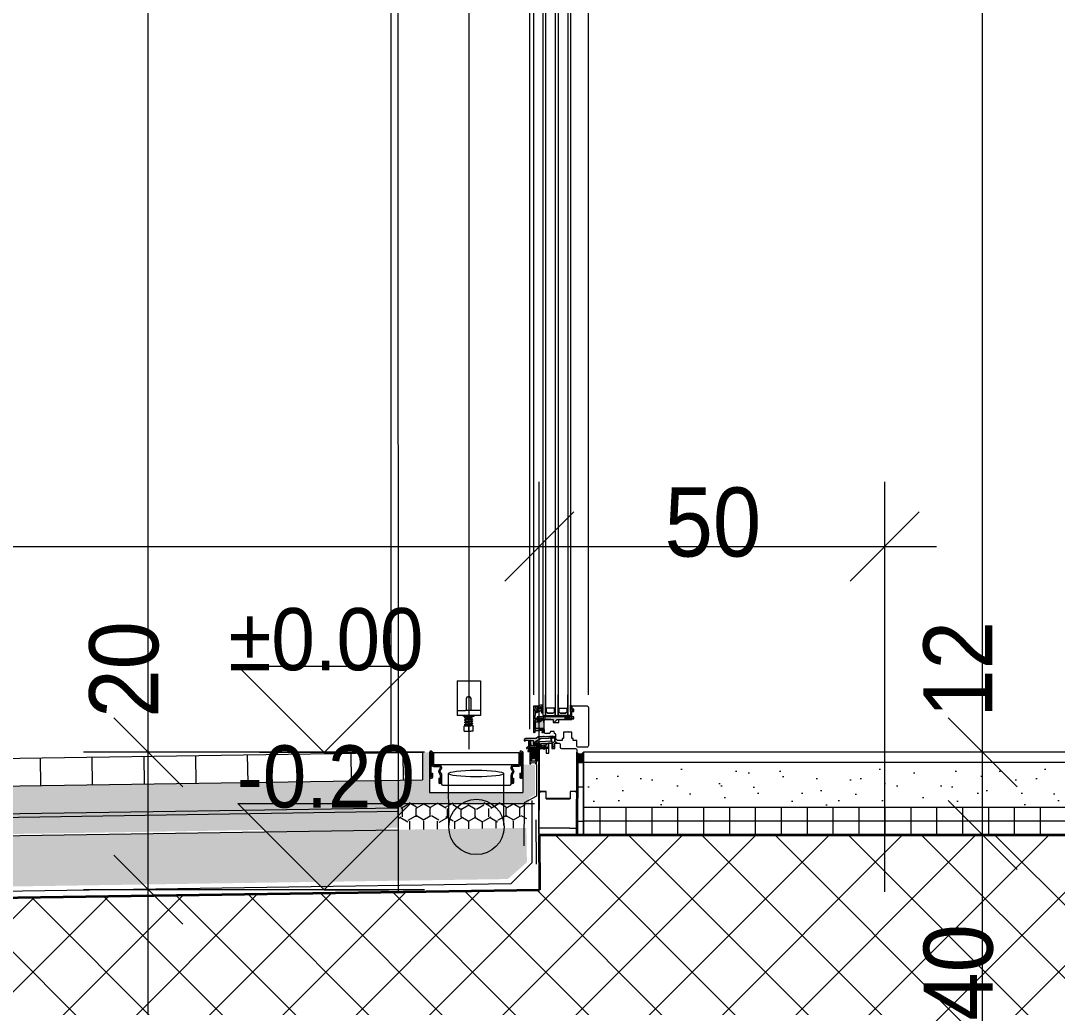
# Model space of a CAD drawing. Header units: metres. Extents: x -0.64 to 0.89, y -0.01 to 0.61.
# Drawn here: x 0.36994 to 0.39995, y 0.20046 to 0.22903 of the extents above; entities that cross this region are included whole.
import ezdxf
from ezdxf.xclip import XClip

# ---------------------------------------------------------------- set-up
doc = ezdxf.new("R2010")
doc.units = ezdxf.units.M
doc.header["$MEASUREMENT"] = 0
doc.header["$XCLIPFRAME"] = 0
for name, pattern in [('Strich 2', [0.002822, 0.001411, -0.001411]), ('Strichlinie', [0.0015, 0.001, -0.0005]), ('Strichpunkt 6_2_2mm Schnitt', [0.01, 0.006, -0.002, 0, -0.002])]:
    doc.linetypes.add(name, pattern=pattern)
for name, color, linetype in [('011_Stift 1.Grau', 7, 'Continuous'), ('011_Stift 1.Grau Neu', 7, 'Continuous'), ('011_Stift 2.Gelb', 7, 'Continuous'), ('013 Fenster', 7, 'Continuous'), ('015 Innenwände', 7, 'Continuous'), ('015 Innenwände Bauteilschraffuren', 7, 'Continuous'), ('015 Innenwände Schichttrennlinien', 7, 'Continuous'), ('030 Bodenaufbauten', 7, 'Continuous'), ('030 Bodenaufbauten Bauteilschraffuren', 7, 'Continuous'), ('035 Decken', 7, 'Continuous'), ('035 Decken Bauteilschraffuren', 7, 'Continuous'), ('035 Decken Schichttrennlinien', 7, 'Continuous'), ('120 Bemassungen Detail', 7, 'Continuous'), ('120 Bemassungen Detail Schichttrennlinien', 7, 'Continuous'), ('255 Plangrafiken', 7, 'Continuous'), ('255 Plangrafiken Bauteilschraffuren', 7, 'Continuous'), ('915 Layout Zeichnungen Neu', 7, 'Continuous')]:
    doc.layers.add(name, color=color, linetype=linetype)
doc.styles.add('ERSTELLTER_STIL_5', font='Arial.ttf', dxfattribs={"width": 0.9})
doc.linetypes.add('Bitumen - 1-Lag. 1_5', pattern='A,0,[6,51.6.4.1 Schutzraum1.Shx,S=1.5873e-05,R=0,X=0,Y=0],-0.002,0', length=0.002)
doc.linetypes.add('Bitumen - 1-Lag. 3cm', pattern='A,0,[5,51.6.4.1 Schutzraum1.Shx,S=7.93651e-06,R=0,X=0,Y=0],-0.001,0', length=0.001)
doc.linetypes.add('Drainmatte', pattern='A,0,[4,51.6.4.1 Schutzraum1.Shx,S=2.38095e-05,R=0,X=0,Y=1.351e-15],-0.003,0', length=0.003)
pattern_1 = [(90, (-2.9707891, 0.2078478), (-0.0004330127, 0), [0.00025, -0.0005]), (90, (-2.9710056, 0.2082228), (-0.0004330127, 0), [0.00025, -0.0005]), (150, (-2.9707891, 0.2080978), (0.00021650635, 0.000375), [0.00025, -0.0005]), (150, (-2.9712221, 0.2080978), (0.00021650635, 0.000375), [0.00025, -0.0005]), (210, (-2.9707891, 0.2078478), (-0.00021650635, 0.000375), [0.00025, -0.0005]), (210, (-2.9712221, 0.2078478), (-0.00021650635, 0.000375), [0.00025, -0.0005])]
pattern_2 = [(90, (0.8029693, 0.2082478), (-0.00075, 0), [])]

# ---------------------------------------------------------------- blocks, each defined once
blk = doc.blocks.new('Zeichnung_3_2', base_point=(-2.970789, 0.207848))
at = {"layer": '011_Stift 1.Grau Neu', "linetype": 'Continuous', "lineweight": 13}
blk.add_hatch(color=7, dxfattribs=at).paths.add_polyline_path([(0.385678, 0.20887), (0.385678, 0.208791), (0.385838, 0.208791), (0.385838, 0.20887)])
h = blk.add_hatch(color=7, dxfattribs=at)
h.paths.add_polyline_path([(0.384834, 0.208136, 0.391194), (0.384811, 0.208111), (0.384812, 0.208045), (0.384831, 0.20804), (0.384838, 0.208055, 0.229375), (0.384839, 0.208081), (0.384832, 0.208097), (0.384841, 0.208111), (0.384905, 0.208111), (0.384919, 0.208113), (0.384935, 0.208117), (0.384947, 0.208109), (0.384948, 0.208076), (0.384933, 0.208071), (0.384928, 0.208062), (0.384941, 0.20804), (0.384958, 0.20804), (0.384977, 0.208073, -0.249304), (0.385001, 0.208089), (0.385217, 0.208101), (0.385233, 0.208117), (0.38525, 0.208114), (0.385304, 0.208111, -0.34827), (0.385336, 0.208091), (0.385351, 0.208061), (0.385353, 0.20805), (0.385333, 0.208053), (0.385326, 0.20804), (0.385355, 0.208022), (0.385355, 0.208001), (0.385332, 0.208013), (0.385324, 0.208002), (0.385358, 0.207969), (0.385391, 0.207969), (0.385402, 0.207982), (0.385402, 0.208092, -0.505896), (0.385425, 0.208114), (0.385442, 0.208111), (0.385472, 0.208111), (0.385463, 0.208129), (0.385437, 0.208137), (0.385424, 0.208149, -0.126927), (0.385413, 0.208232, 0.033684), (0.385417, 0.20821), (0.385429, 0.208202), (0.385437, 0.208214, -0.122199), (0.385436, 0.208297), (0.38543, 0.208309), (0.385295, 0.208269, 0.388691), (0.38528, 0.208246), (0.385296, 0.20817), (0.385291, 0.208157), (0.385276, 0.208166)])
h.paths.add_polyline_path([(0.385299, 0.208245), (0.385314, 0.20825), (0.385363, 0.208263), (0.385401, 0.208285), (0.385409, 0.208261), (0.3854, 0.20825, 0.083859), (0.385392, 0.208195, -0.121909), (0.385386, 0.208162), (0.385374, 0.208137, -0.76552), (0.385324, 0.208146), (0.385307, 0.208234)], flags=0)
at = {"layer": '013 Fenster', "linetype": 'Continuous', "lineweight": 0, "true_color": 0x2f2f2f}
blk.add_hatch(color=250, dxfattribs=at).paths.add_polyline_path([(0.386238, 0.207547), (0.386238, 0.207847, -0.458486), (0.386038, 0.207847), (0.386038, 0.207547)])
at = {"layer": '015 Innenwände Bauteilschraffuren', "linetype": 'Continuous', "lineweight": 0, "true_color": 0x000000}
h = blk.add_hatch(dxfattribs=at)
h.set_pattern_fill('Dämmstoff__Polystyrol_XP_F0', color=18, style=0, pattern_type=2)
h.set_pattern_definition(pattern_1)
h.paths.add_polyline_path([(0.380865, 0.205602), (0.384581, 0.205658), (0.384552, 0.206352), (0.380858, 0.206352)])
h = blk.add_hatch(dxfattribs=at)
h.set_pattern_fill('Dämmstoff__Polystyrol_XP_F0', color=18, style=0, pattern_type=2)
h.set_pattern_definition(pattern_1)
h.paths.add_polyline_path([(0.335865, 0.204927), (0.335862, 0.203333), (0.337671, 0.203365), (0.337796, 0.203482), (0.384043, 0.204176), (0.384597, 0.20466), (0.384582, 0.205659)])
at = {"layer": '030 Bodenaufbauten', "linetype": 'Continuous', "lineweight": 0, "true_color": 0xe4dfdb}
blk.add_hatch(color=254, dxfattribs=at).paths.add_polyline_path([(0.217571, 0.202777), (0.217571, 0.128823), (0.427551, 0.128823), (0.427551, 0.140648), (0.336958, 0.140648), (0.336958, 0.142648), (0.335858, 0.142648), (0.335858, 0.163269), (0.247924, 0.161734), (0.247919, 0.191777), (0.335856, 0.193206), (0.335865, 0.204927), (0.380865, 0.205662), (0.380858, 0.206237), (0.309482, 0.205166), (0.309515, 0.202966), (0.303515, 0.202877)])
at = {"layer": '030 Bodenaufbauten Bauteilschraffuren', "linetype": 'Continuous', "lineweight": 0, "true_color": 0x000000}
h = blk.add_hatch(dxfattribs=at)
h.set_pattern_fill('Kies_Sand_0002', color=18, style=0, pattern_type=2)
h.set_pattern_definition([(30, (-2.9707891, 0.2078478), (-0.00025, 0.0004330127), [0, -0.0005])])
h.paths.add_polyline_path([(0.309482, 0.205166), (0.380858, 0.206237), (0.380858, 0.206352), (0.384656, 0.206352), (0.384656, 0.206519), (0.38483, 0.206605), (0.38483, 0.207484), (0.384478, 0.207484), (0.384478, 0.206684), (0.381778, 0.206684), (0.381778, 0.207844), (0.381578, 0.207848), (0.381578, 0.207048), (0.30967, 0.205969), (0.309658, 0.206769), (0.309458, 0.206766)])
at = {"layer": '035 Decken Bauteilschraffuren', "linetype": 'Continuous', "lineweight": 0, "true_color": 0x000000}
h = blk.add_hatch(dxfattribs=at)
h.set_pattern_fill('Kunststein__Betonwerkste_24', color=18, style=0, pattern_type=2)
h.set_pattern_definition([(0.8594, (0.3420242, 0.2064546), (-2.25e-05, 0.00149983), []), (90.8594, (0.3420242, 0.2064546), (0.00149983, 2.25e-05), [])])
h.paths.add_polyline_path([(0.30967, 0.205969), (0.381578, 0.207048), (0.381578, 0.207848), (0.309658, 0.206769)])
h = blk.add_hatch(dxfattribs=at)
h.set_pattern_fill('Unterlagsboden_0002', color=18, style=0, pattern_type=2)
h.set_pattern_definition([(45, (-2.9707891, 0.2098478), (-0.0006363961, 0.0006363961), [0, -0.0006, 0, -0.0009]), (110, (-2.9687891, 0.2098478), (0.00084572336, 0.00030781813), [0, -0.00044, 0, -0.00076])])
h.paths.add_polyline_path([(0.386236, 0.206248), (0.427551, 0.206248), (0.427551, 0.207448), (0.386238, 0.207448)])
h = blk.add_hatch(dxfattribs=at)
h.set_pattern_fill('Dämmstoff__allgemein_ver_32', color=18, style=0, pattern_type=2)
h.set_pattern_definition(pattern_2)
h.paths.add_polyline_path([(0.427551, 0.206248), (0.386236, 0.206248), (0.386236, 0.205848), (0.427551, 0.205848)])
h = blk.add_hatch(dxfattribs=at)
h.set_pattern_fill('Dämmstoff__allgemein_ver_32', color=18, style=0, pattern_type=2)
h.set_pattern_definition(pattern_2)
h.paths.add_polyline_path([(0.427551, 0.205848), (0.386236, 0.205848), (0.386236, 0.205448), (0.427551, 0.205448)])
h = blk.add_hatch(dxfattribs=at)
h.set_pattern_fill('Beton_0002', color=18, style=0, pattern_type=2)
h.set_pattern_definition([(45, (-2.9707891, 0.2078478), (-0.0010606602, 0.0010606602), []), (135, (-2.9707891, 0.2078478), (0.0010606602, 0.0010606602), [])])
h.paths.add_polyline_path([(0.336958, 0.186248), (0.342958, 0.186248), (0.342958, 0.193148), (0.394958, 0.193148), (0.394958, 0.197448), (0.427551, 0.197448), (0.427551, 0.205448), (0.384956, 0.205448), (0.384965, 0.203868), (0.33798, 0.203163), (0.336965, 0.202148)])
at = {"layer": '120 Bemassungen Detail', "linetype": 'Continuous', "lineweight": 0, "true_color": 0x000000}
blk.add_hatch(color=18, dxfattribs=at).paths.add_polyline_path([(0.378727, 0.203868), (0.381227, 0.206368), (0.376227, 0.206368)])
at = {"layer": '255 Plangrafiken Bauteilschraffuren', "linetype": 'Continuous', "lineweight": 13}
h = blk.add_hatch(dxfattribs=at)
h.set_pattern_fill('Dämmung_H_1_mm_0002', style=0, pattern_type=2)
h.set_pattern_definition([(0, (-2.9707891, 0.2078478), (0, 0.001), [])])
h.paths.add_polyline_path([(0.386038, 0.207547), (0.386036, 0.205448), (0.386236, 0.205448), (0.386238, 0.207547)])
at = {"layer": '915 Layout Zeichnungen Neu', "linetype": 'Continuous', "lineweight": 13, "true_color": 0x9f9f9f}
for points in [[(0.384831, 0.208749), (0.384834, 0.208775), (0.384978, 0.208779), (0.384982, 0.208753), (0.385028, 0.208772, 0.767327), (0.385017, 0.208811), (0.384902, 0.208811), (0.384898, 0.208837), (0.384878, 0.208841), (0.384874, 0.208815), (0.384832, 0.208811), (0.384828, 0.209015), (0.38487, 0.209019), (0.384874, 0.208993), (0.384894, 0.208989), (0.384898, 0.209015), (0.384918, 0.209019, 0.414214), (0.384938, 0.209039), (0.384938, 0.209059), (0.384929, 0.20907), (0.384918, 0.209067), (0.384918, 0.209047), (0.384832, 0.209043), (0.384828, 0.209161), (0.384914, 0.209165), (0.384918, 0.209135), (0.384929, 0.209132), (0.384937, 0.20914), (0.384938, 0.209187), (0.384802, 0.209191), (0.384798, 0.208421), (0.384808, 0.208411), (0.38482, 0.208411), (0.384824, 0.208459), (0.384976, 0.208463), (0.385044, 0.208467), (0.384988, 0.208508), (0.384982, 0.208493), (0.384838, 0.208489), (0.384834, 0.208515), (0.384828, 0.208745)], [(0.385398, 0.208715), (0.385474, 0.208791), (0.385878, 0.208791), (0.385878, 0.208821), (0.385954, 0.208821), (0.385941, 0.208871), (0.384898, 0.208871), (0.384898, 0.208856), (0.38504, 0.208831), (0.38504, 0.208768), (0.384958, 0.208721), (0.384838, 0.208721), (0.384838, 0.208541), (0.385098, 0.208541), (0.385098, 0.208601), (0.385088, 0.208801), (0.385288, 0.208801), (0.385288, 0.208791), (0.385358, 0.208791), (0.385358, 0.208765), (0.385358, 0.208753), (0.385358, 0.208741), (0.385358, 0.208715)], [(0.384958, 0.208721), (0.385005, 0.208748), (0.38498, 0.208748), (0.38498, 0.208772), (0.38495, 0.208772), (0.3849, 0.208744), (0.3849, 0.208721)], [(0.38504, 0.208468), (0.38504, 0.208451), (0.385069, 0.208451), (0.385069, 0.208433), (0.38504, 0.208433), (0.38504, 0.208408), (0.3851, 0.208408), (0.3851, 0.208506), (0.38504, 0.208541), (0.3849, 0.208541), (0.38498, 0.208532), (0.38498, 0.208503)], [(0.384519, 0.208215), (0.384514, 0.208175), (0.384546, 0.208171), (0.38455, 0.208189), (0.384566, 0.2082), (0.384642, 0.208201), (0.384646, 0.208), (0.384612, 0.207996, 0.414214), (0.384584, 0.207968), (0.384584, 0.207955), (0.384602, 0.207944), (0.384608, 0.207968), (0.384642, 0.207972), (0.384646, 0.207907), (0.384636, 0.207897), (0.384624, 0.207897), (0.38462, 0.207871), (0.384636, 0.207867, 0.414214), (0.384676, 0.207907), (0.384676, 0.208175), (0.384684, 0.208186), (0.384776, 0.208185), (0.38478, 0.208039), (0.384806, 0.208035), (0.38481, 0.208118, -0.267949), (0.38483, 0.208153), (0.384987, 0.208243), (0.385006, 0.208249), (0.385235, 0.208257), (0.385361, 0.20829), (0.385364, 0.208307), (0.385327, 0.20831), (0.385317, 0.208301), (0.385303, 0.208308), (0.38529, 0.2083), (0.385277, 0.208307), (0.385264, 0.208299), (0.38525, 0.208306), (0.385237, 0.208298), (0.385224, 0.208305), (0.385211, 0.208297), (0.385197, 0.208304), (0.385184, 0.208296), (0.38517, 0.208303), (0.385157, 0.208295), (0.385144, 0.208302), (0.385131, 0.208294), (0.385117, 0.208301), (0.385104, 0.208293), (0.385091, 0.2083), (0.385077, 0.208292), (0.385064, 0.2083), (0.385051, 0.208291), (0.385037, 0.208299), (0.385024, 0.20829), (0.385011, 0.208298), (0.384998, 0.20829), (0.384984, 0.208297), (0.384971, 0.208289), (0.384957, 0.208296), (0.384922, 0.208296), (0.384865, 0.208242), (0.384567, 0.208241)], [(0.384678, 0.208185), (0.384678, 0.207515), (0.38471, 0.207511), (0.384714, 0.207545), (0.384838, 0.207549), (0.384842, 0.207515), (0.384874, 0.207511), (0.384878, 0.207645), (0.384868, 0.207655), (0.384846, 0.207655), (0.384842, 0.207589), (0.384718, 0.207585), (0.384714, 0.207991), (0.384838, 0.207995), (0.384842, 0.207919), (0.384868, 0.207915), (0.384878, 0.207925), (0.384878, 0.208071), (0.384944, 0.208075), (0.384948, 0.208105), (0.384872, 0.208111, 0.414214), (0.384842, 0.208081), (0.384842, 0.208035), (0.384718, 0.208031), (0.384714, 0.208185)], [(0.38488, 0.207785), (0.384958, 0.207785), (0.384958, 0.207941), (0.384968, 0.207951), (0.385001, 0.207951), (0.385001, 0.208027), (0.384997, 0.208042), (0.384988, 0.208035), (0.384976, 0.208033), (0.384966, 0.208031), (0.384956, 0.208028), (0.384945, 0.208022), (0.384934, 0.208016), (0.384924, 0.20801), (0.384915, 0.208002), (0.384883, 0.20797)], [(0.38488, 0.207963), (0.384913, 0.208), (0.384922, 0.208008), (0.384931, 0.208015), (0.384942, 0.208021), (0.384953, 0.208026), (0.384901, 0.208027, 0.406484), (0.384881, 0.208008)], [(0.384736, 0.207955), (0.384736, 0.207785), (0.384842, 0.207785), (0.384842, 0.207955), (0.384832, 0.207965), (0.384746, 0.207965)], [(0.384842, 0.207694), (0.384842, 0.207785), (0.384736, 0.207785), (0.384736, 0.207694)], [(0.384842, 0.207885), (0.384848, 0.207919)], [(0.384842, 0.207785), (0.384848, 0.207885)], [(0.38488, 0.207785), (0.384842, 0.207785), (0.384842, 0.207685), (0.38488, 0.207685)], [(0.38488, 0.207885), (0.384848, 0.207885), (0.384848, 0.207785), (0.38488, 0.207785)], [(0.384958, 0.207785), (0.38488, 0.207785), (0.38488, 0.20761), (0.384886, 0.207601), (0.384924, 0.207601), (0.384924, 0.207621), (0.384958, 0.207621)], [(0.384832, 0.207671), (0.384842, 0.207681), (0.384842, 0.207694), (0.384736, 0.207694), (0.384736, 0.207681), (0.384746, 0.207671)]]:
    blk.add_hatch(color=253, dxfattribs=at).paths.add_polyline_path(points)
h = blk.add_hatch(color=253, dxfattribs=at)
h.paths.add_polyline_path([(0.384834, 0.208136, 0.391194), (0.384811, 0.208111), (0.384812, 0.208045), (0.384831, 0.20804), (0.384838, 0.208055, 0.229375), (0.384839, 0.208081), (0.384832, 0.208097), (0.384841, 0.208111), (0.384905, 0.208111), (0.384919, 0.208113), (0.384935, 0.208117), (0.384947, 0.208109), (0.384948, 0.208076), (0.384933, 0.208071), (0.384928, 0.208062), (0.384941, 0.20804), (0.384958, 0.20804), (0.384977, 0.208073, -0.249304), (0.385001, 0.208089), (0.385217, 0.208101), (0.385233, 0.208117), (0.38525, 0.208114), (0.385304, 0.208111, -0.34827), (0.385336, 0.208091), (0.385351, 0.208061), (0.385353, 0.20805), (0.385333, 0.208053), (0.385326, 0.20804), (0.385355, 0.208022), (0.385355, 0.208001), (0.385332, 0.208013), (0.385324, 0.208002), (0.385358, 0.207969), (0.385391, 0.207969), (0.385402, 0.207982), (0.385402, 0.208092, -0.505896), (0.385425, 0.208114), (0.385442, 0.208111), (0.385472, 0.208111), (0.385463, 0.208129), (0.385437, 0.208137), (0.385424, 0.208149, -0.126927), (0.385413, 0.208232, 0.033684), (0.385417, 0.20821), (0.385429, 0.208202), (0.385437, 0.208214, -0.122199), (0.385436, 0.208297), (0.38543, 0.208309), (0.385295, 0.208269, 0.388691), (0.38528, 0.208246), (0.385296, 0.20817), (0.385291, 0.208157), (0.385276, 0.208166)])
h.paths.add_polyline_path([(0.385299, 0.208245), (0.385314, 0.20825), (0.385363, 0.208263), (0.385401, 0.208285), (0.385409, 0.208261), (0.3854, 0.20825, 0.083859), (0.385392, 0.208195, -0.121909), (0.385386, 0.208162), (0.385374, 0.208137, -0.76552), (0.385324, 0.208146), (0.385307, 0.208234)], flags=0)
at = {"layer": '011_Stift 1.Grau', "color": 7, "linetype": 'Strich 2', "lineweight": 13, "ltscale": 1000}
blk.add_line((0.380858, 0.257047), (0.380865, 0.203806), dxfattribs=at)
at = {"layer": '011_Stift 1.Grau', "color": 7, "linetype": 'Strichpunkt 6_2_2mm Schnitt', "lineweight": 13, "ltscale": 1000}
blk.add_line((0.382912, 0.254309), (0.382912, 0.207938), dxfattribs=at)
at = {"layer": '011_Stift 1.Grau', "color": 7, "linetype": 'Continuous', "lineweight": 13, "ltscale": 1000}
for p, q in [((0.382575, 0.209043), (0.382575, 0.208913)), ((0.383252, 0.209043), (0.383252, 0.208913)), ((0.384435, 0.207884), (0.384406, 0.207872)), ((0.384435, 0.207884), (0.384465, 0.207872)), ((0.384465, 0.207872), (0.384478, 0.207844))]:
    blk.add_line(p, q, dxfattribs=at)
at = {"layer": '011_Stift 1.Grau', "color": 7, "linetype": 'Continuous', "lineweight": 20, "ltscale": 1000}
blk.add_line((0.384816, 0.206352), (0.380858, 0.206352), dxfattribs=at)
at = {"layer": '011_Stift 1.Grau', "color": 151, "linetype": 'Bitumen - 1-Lag. 1_5', "lineweight": 13, "ltscale": 1000, "flags": 128}
blk.add_lwpolyline([(0.384872, 0.207492), (0.384872, 0.206574), (0.384517, 0.206382), (0.384512, 0.205139)], dxfattribs=at)
at = {"layer": '011_Stift 1.Grau', "color": 7, "linetype": 'Bitumen - 1-Lag. 3cm', "lineweight": 13, "ltscale": 1000, "flags": 128}
for points in [[(0.38493, 0.20755), (0.384937, 0.205485)], [(0.386068, 0.20755), (0.386066, 0.205474)], [(0.384956, 0.205473), (0.388345, 0.205476)]]:
    blk.add_lwpolyline(points, dxfattribs=at)
at = {"layer": '011_Stift 1.Grau', "color": 7, "linetype": 'Bitumen - 1-Lag. 1_5', "lineweight": 13, "ltscale": 1000, "flags": 128}
blk.add_lwpolyline([(0.384736, 0.206451), (0.384742, 0.204642), (0.38413, 0.204034), (0.337848, 0.20334), (0.336785, 0.202297), (0.336778, 0.193405), (0.332757, 0.19342)], dxfattribs=at)
at = {"layer": '011_Stift 1.Grau Neu', "color": 7, "linetype": 'Continuous', "lineweight": 13, "ltscale": 1000}
for p, q in [((0.382575, 0.209913), (0.383252, 0.209913)), ((0.382575, 0.209913), (0.382575, 0.20904)), ((0.383252, 0.209913), (0.383252, 0.20904)), ((0.382852, 0.209403), (0.382881, 0.209453)), ((0.382852, 0.209053), (0.382852, 0.209403)), ((0.382943, 0.209453), (0.382881, 0.209453)), ((0.382943, 0.209453), (0.382972, 0.209403)), ((0.382972, 0.209403), (0.382972, 0.209053)), ((0.383192, 0.209361), (0.383193, 0.209361)), ((0.383252, 0.208913), (0.382575, 0.208913)), ((0.382585, 0.209053), (0.382814, 0.209053)), ((0.382762, 0.208881), (0.382762, 0.208913)), ((0.383014, 0.209053), (0.382814, 0.209053)), ((0.383242, 0.209053), (0.383014, 0.209053)), ((0.383062, 0.208913), (0.383062, 0.208881)), ((0.383062, 0.208881), (0.382762, 0.208881)), ((0.382812, 0.208627), (0.383012, 0.208627)), ((0.382832, 0.208833), (0.382839, 0.208839)), ((0.382832, 0.208803), (0.382832, 0.208833)), ((0.382992, 0.208833), (0.382832, 0.208833)), ((0.382832, 0.208735), (0.382832, 0.208771)), ((0.382832, 0.208668), (0.382832, 0.208703)), ((0.382832, 0.208627), (0.382832, 0.208636)), ((0.382912, 0.208873), (0.382912, 0.208881)), ((0.382918, 0.208881), (0.382918, 0.208881)), ((0.382972, 0.208853), (0.38297, 0.208853)), ((0.382972, 0.208853), (0.382992, 0.208833)), ((0.382992, 0.208833), (0.382992, 0.20882)), ((0.382992, 0.208791), (0.382992, 0.208752)), ((0.382992, 0.208724), (0.382992, 0.208685)), ((0.382992, 0.208656), (0.382992, 0.208627)), ((0.382782, 0.208611), (0.382782, 0.208599)), ((0.382847, 0.208611), (0.382782, 0.208611)), ((0.382782, 0.208465), (0.382782, 0.208599)), ((0.382782, 0.208453), (0.382782, 0.208465)), ((0.382782, 0.208453), (0.382847, 0.208453)), ((0.382977, 0.208611), (0.382847, 0.208611)), ((0.382847, 0.208453), (0.382977, 0.208453)), ((0.382912, 0.208599), (0.382977, 0.208611)), ((0.382912, 0.208465), (0.382912, 0.208599)), ((0.383042, 0.208611), (0.382977, 0.208611)), ((0.383042, 0.208453), (0.382977, 0.208453)), ((0.383042, 0.208611), (0.383042, 0.208599)), ((0.383042, 0.208465), (0.383042, 0.208599)), ((0.383042, 0.208453), (0.383042, 0.208465)), ((0.384955, 0.208027), (0.384901, 0.208027)), ((0.385212, 0.208098), (0.385132, 0.208094)), ((0.385132, 0.208096), (0.385132, 0.208094)), ((0.385212, 0.2081), (0.385212, 0.208098)), ((0.384736, 0.207954), (0.384736, 0.207955)), ((0.384736, 0.207954), (0.384736, 0.207932)), ((0.384736, 0.207921), (0.384736, 0.207932)), ((0.384736, 0.207924), (0.384736, 0.207921)), ((0.384736, 0.207921), (0.384736, 0.207681)), ((0.384746, 0.207965), (0.384832, 0.207965)), ((0.384842, 0.207955), (0.384842, 0.207954)), ((0.384842, 0.207932), (0.384842, 0.207954)), ((0.384842, 0.207932), (0.384842, 0.207924)), ((0.384842, 0.207925), (0.384848, 0.207919)), ((0.384842, 0.207681), (0.384842, 0.207921)), ((0.384848, 0.207885), (0.384842, 0.207885)), ((0.384848, 0.207785), (0.384842, 0.207785)), ((0.384848, 0.207785), (0.384848, 0.207919)), ((0.38488, 0.207885), (0.384848, 0.207885)), ((0.38488, 0.207963), (0.384881, 0.208007)), ((0.384883, 0.20797), (0.384895, 0.207981)), ((0.384888, 0.207975), (0.384883, 0.20797)), ((0.384895, 0.207981), (0.384913, 0.208)), ((0.384842, 0.207694), (0.384736, 0.207694)), ((0.38488, 0.207685), (0.384842, 0.207685))]:
    blk.add_line(p, q, dxfattribs=at)
at = {"layer": '011_Stift 1.Grau Neu', "color": 7, "linetype": 'Strichlinie', "lineweight": 13, "ltscale": 1000}
for p, q in [((0.385157, 0.208056), (0.385001, 0.208029)), ((0.385138, 0.207951), (0.385138, 0.208029)), ((0.385053, 0.207951), (0.385045, 0.207997))]:
    blk.add_line(p, q, dxfattribs=at)
at = {"layer": '011_Stift 1.Grau Neu', "color": 7, "linetype": 'Continuous', "lineweight": 13, "ltscale": 1000, "flags": 128}
for points in [[(0.385016, 0.209, 0.815037), (0.385055, 0.209002, 0.044548), (0.385058, 0.209038), (0.385057, 0.209068), (0.385041, 0.209068), (0.385036, 0.20901, 0.130359), (0.385018, 0.209059), (0.385022, 0.209076, 0.158309), (0.385046, 0.209101, 0.11213), (0.385058, 0.209152), (0.385058, 0.209207), (0.385042, 0.209207, -0.247245), (0.385023, 0.209164, 0.276719), (0.385037, 0.209186), (0.385041, 0.2092), (0.385034, 0.209212, 0.12168), (0.38494, 0.209192), (0.384938, 0.209153), (0.384941, 0.209142), (0.384936, 0.209133), (0.384915, 0.209133), (0.384904, 0.209143, 0.198438), (0.384876, 0.209106), (0.384876, 0.209096, 0.198438), (0.384904, 0.20906), (0.384915, 0.209069), (0.384933, 0.209069), (0.384941, 0.20906), (0.384936, 0.209019, 0.262637), (0.384966, 0.209031), (0.384978, 0.209062, -0.110523)], [(0.384831, 0.208749), (0.384828, 0.208523), (0.384834, 0.208493), (0.384978, 0.208489), (0.384982, 0.208505), (0.385046, 0.208474), (0.384984, 0.208467), (0.384828, 0.208463), (0.384824, 0.208415), (0.384808, 0.208411), (0.384798, 0.208421), (0.384798, 0.209187), (0.384934, 0.209191), (0.384938, 0.209143), (0.384929, 0.209132), (0.384918, 0.209135), (0.384918, 0.209161), (0.384832, 0.209165), (0.384828, 0.209047), (0.384914, 0.209043), (0.384918, 0.209067), (0.384929, 0.20907), (0.384937, 0.209062), (0.384938, 0.209039, -0.414214), (0.384918, 0.209019), (0.384902, 0.209019), (0.384898, 0.208993), (0.384878, 0.208989), (0.384874, 0.209015), (0.384832, 0.209019), (0.384828, 0.208815), (0.38487, 0.208811), (0.384874, 0.208837), (0.384894, 0.208841), (0.384898, 0.208815), (0.385017, 0.208811, -0.767327), (0.385028, 0.208772), (0.384988, 0.20875), (0.384982, 0.208775), (0.384838, 0.208779), (0.384834, 0.208753)], [(0.384928, 0.209105, 0.181524), (0.384902, 0.209117, 0.333333), (0.384894, 0.209089, 0.181524), (0.384928, 0.209097)], [(0.385025, 0.209109), (0.385029, 0.209124, 0.640157), (0.385011, 0.209136), (0.385005, 0.209146), (0.38501, 0.209156), (0.384995, 0.209169, 0.387549), (0.384985, 0.209113, 0.155945), (0.385, 0.2091, 0.390544)], [(0.386378, 0.208041, -0.414214), (0.386328, 0.207991), (0.386071, 0.207991, -0.41166), (0.386041, 0.208021), (0.386038, 0.208191), (0.385941, 0.208191), (0.385941, 0.208241), (0.385911, 0.208241), (0.385901, 0.208251), (0.385901, 0.208427), (0.385798, 0.208427), (0.385778, 0.208447), (0.385758, 0.208427), (0.385655, 0.208427), (0.385655, 0.208251), (0.385645, 0.208241), (0.385615, 0.208241), (0.385615, 0.208191), (0.385479, 0.208191, -0.41166), (0.385439, 0.208231), (0.385438, 0.208351, 0.41166), (0.385398, 0.208391), (0.385382, 0.208451), (0.38528, 0.208451), (0.38526, 0.208398), (0.385251, 0.208391), (0.385138, 0.208391, -0.414213), (0.385098, 0.208431), (0.385098, 0.208771), (0.385118, 0.208791), (0.385338, 0.208791, -0.414214), (0.385358, 0.208771), (0.385358, 0.208711), (0.385518, 0.208711), (0.385518, 0.208771, -0.414214), (0.385538, 0.208791), (0.385898, 0.208791), (0.385898, 0.208811), (0.385958, 0.208811), (0.385958, 0.208871), (0.385899, 0.208871), (0.3859, 0.209031), (0.385958, 0.209031), (0.385958, 0.209091), (0.385901, 0.209091), (0.385901, 0.209174), (0.385918, 0.209191), (0.385958, 0.209191), (0.386341, 0.209191, -0.339454), (0.386378, 0.209143)], [(0.384675, 0.208177), (0.384684, 0.208186), (0.384776, 0.208185), (0.38478, 0.208039), (0.384806, 0.208035), (0.38481, 0.208118, -0.267949), (0.38483, 0.208153), (0.384987, 0.208243), (0.385006, 0.208249), (0.385235, 0.208257), (0.385361, 0.20829), (0.385364, 0.208307), (0.385327, 0.20831), (0.385317, 0.208301), (0.385303, 0.208308), (0.38529, 0.2083), (0.385277, 0.208307), (0.385264, 0.208299), (0.38525, 0.208306), (0.385237, 0.208298), (0.385224, 0.208305), (0.385211, 0.208297), (0.385197, 0.208304), (0.385184, 0.208296), (0.38517, 0.208303), (0.385157, 0.208295), (0.385144, 0.208302), (0.385131, 0.208294), (0.385117, 0.208301), (0.385104, 0.208293), (0.385091, 0.2083), (0.385077, 0.208292), (0.385064, 0.2083), (0.385051, 0.208291), (0.385037, 0.208299), (0.385024, 0.20829), (0.385011, 0.208298), (0.384998, 0.20829), (0.384984, 0.208297), (0.384971, 0.208289), (0.384957, 0.208296), (0.384922, 0.208296), (0.384865, 0.208242), (0.384567, 0.208241), (0.384519, 0.208215), (0.384514, 0.208175), (0.384546, 0.208171), (0.38455, 0.208189), (0.384566, 0.2082), (0.384642, 0.208201), (0.384646, 0.208), (0.384612, 0.207996, 0.414214), (0.384584, 0.207968), (0.384584, 0.207955), (0.384602, 0.207944), (0.384608, 0.207968), (0.384642, 0.207972), (0.384646, 0.207939), (0.384646, 0.207907), (0.384636, 0.207897), (0.384624, 0.207897), (0.38462, 0.207871), (0.384636, 0.207867, 0.414214), (0.384676, 0.207907), (0.384676, 0.208175)], [(0.384678, 0.208185), (0.384678, 0.207515), (0.38471, 0.207511), (0.384714, 0.207545), (0.384838, 0.207549), (0.384842, 0.207515), (0.384874, 0.207511), (0.384878, 0.207645), (0.384868, 0.207655), (0.384846, 0.207655), (0.384842, 0.207589), (0.384718, 0.207585), (0.384714, 0.207991), (0.384838, 0.207995), (0.384842, 0.207919), (0.384868, 0.207915), (0.384878, 0.207925), (0.384878, 0.208071), (0.384944, 0.208075), (0.384948, 0.208105), (0.384872, 0.208111, 0.414214), (0.384842, 0.208081), (0.384842, 0.208035), (0.384718, 0.208031), (0.384714, 0.208185)], [(0.38525, 0.208114), (0.385304, 0.208111, -0.34827), (0.385336, 0.208091), (0.385351, 0.208061), (0.385353, 0.20805), (0.385333, 0.208053), (0.385326, 0.20804), (0.385355, 0.208022), (0.385355, 0.208001), (0.385332, 0.208013), (0.385324, 0.208002), (0.385358, 0.207969), (0.385391, 0.207969), (0.385402, 0.207982), (0.385402, 0.208092, -0.505896), (0.385425, 0.208114), (0.385442, 0.208111), (0.385472, 0.208111), (0.385463, 0.208129), (0.385437, 0.208137), (0.385424, 0.208149, -0.126927), (0.385413, 0.208232, 0.033684), (0.385417, 0.20821), (0.385429, 0.208202), (0.385437, 0.208214, -0.122199), (0.385436, 0.208297), (0.38543, 0.208309), (0.385295, 0.208269, 0.388691), (0.38528, 0.208246), (0.385296, 0.20817), (0.385291, 0.208157), (0.385276, 0.208166), (0.384834, 0.208136, 0.391194), (0.384811, 0.208111), (0.384812, 0.208045), (0.384831, 0.20804), (0.384838, 0.208055, 0.229375), (0.384839, 0.208081), (0.384832, 0.208097), (0.384841, 0.208111), (0.384905, 0.208111), (0.384919, 0.208113), (0.384935, 0.208117), (0.384947, 0.208109), (0.384948, 0.208076), (0.384933, 0.208071), (0.384928, 0.208062), (0.384941, 0.20804), (0.384958, 0.20804), (0.384977, 0.208073, -0.249304), (0.385001, 0.208089), (0.385217, 0.208101), (0.385233, 0.208117)], [(0.384958, 0.206761), (0.384958, 0.207931), (0.384978, 0.207951), (0.385078, 0.207951), (0.385098, 0.207931), (0.385118, 0.207951), (0.385148, 0.207951), (0.385158, 0.207941), (0.385158, 0.207821), (0.385228, 0.207821), (0.385228, 0.207951), (0.385233, 0.208091, -0.41166), (0.385253, 0.208111), (0.385302, 0.208111, -0.414214), (0.385322, 0.208091), (0.385322, 0.207951), (0.385402, 0.207951), (0.385402, 0.208091, -0.414214), (0.385422, 0.208111), (0.385527, 0.208111, -0.411594), (0.385557, 0.208081), (0.385558, 0.207991, 0.411596), (0.385598, 0.207951), (0.386008, 0.207951, -0.414214), (0.386038, 0.207921), (0.386038, 0.206761, -0.414214), (0.385988, 0.206711), (0.385846, 0.206711), (0.385846, 0.206531), (0.385826, 0.206511), (0.38517, 0.206511), (0.38515, 0.206531), (0.38515, 0.206711), (0.385008, 0.206711, -0.414214)], [(0.385392, 0.208195, -0.121909), (0.385386, 0.208162), (0.385374, 0.208137, -0.76552), (0.385324, 0.208146), (0.385307, 0.208234), (0.385299, 0.208245), (0.385314, 0.20825), (0.385363, 0.208263), (0.385401, 0.208285), (0.385409, 0.208261), (0.3854, 0.20825, 0.083859)]]:
    blk.add_lwpolyline(points, format="xyb", close=True, dxfattribs=at)
for points in [[(0.385058, 0.209511), (0.385058, 0.208911), (0.385138, 0.208911), (0.385138, 0.209511)], [(0.385418, 0.209511), (0.385418, 0.208911), (0.385498, 0.208911), (0.385498, 0.209511)], [(0.385858, 0.209511), (0.385858, 0.208911), (0.385778, 0.208911), (0.385778, 0.209511)], [(0.382832, 0.208824), (0.38281, 0.20883), (0.382801, 0.208836), (0.382797, 0.208846), (0.382801, 0.208859), (0.382816, 0.208867)], [(0.382832, 0.208757), (0.38281, 0.208762), (0.382801, 0.208769), (0.382797, 0.208778), (0.382801, 0.208791), (0.382816, 0.208799), (0.38283, 0.208802), (0.382848, 0.208805), (0.382885, 0.20881), (0.382905, 0.208812), (0.382926, 0.208814), (0.382945, 0.208816), (0.382963, 0.208818), (0.382978, 0.20882), (0.382989, 0.208821)], [(0.382832, 0.208689), (0.38281, 0.208695), (0.382801, 0.208701), (0.382797, 0.208711), (0.382801, 0.208724), (0.382816, 0.208732), (0.38283, 0.208735), (0.382848, 0.208738), (0.382885, 0.208742), (0.382905, 0.208744), (0.382926, 0.208747), (0.382945, 0.208749), (0.382963, 0.208751), (0.382978, 0.208753), (0.382989, 0.208754)], [(0.382813, 0.208626), (0.382801, 0.208634), (0.382797, 0.208643), (0.382801, 0.208656), (0.382816, 0.208664), (0.38283, 0.208667), (0.382848, 0.20867), (0.382885, 0.208675), (0.382905, 0.208677), (0.382926, 0.208679), (0.382945, 0.208681), (0.382963, 0.208683), (0.382978, 0.208685), (0.382989, 0.208686)], [(0.383028, 0.208881), (0.383024, 0.208871), (0.383013, 0.208864), (0.382985, 0.208857), (0.382951, 0.208852), (0.382911, 0.208848), (0.382891, 0.208846), (0.382872, 0.208844), (0.382855, 0.208842), (0.382841, 0.20884), (0.382831, 0.208838)], [(0.383028, 0.208814), (0.383024, 0.208804), (0.383013, 0.208796), (0.382985, 0.208789), (0.382951, 0.208785), (0.382911, 0.208781), (0.382891, 0.208778), (0.382872, 0.208776), (0.382855, 0.208774), (0.382841, 0.208772), (0.382831, 0.20877)], [(0.382992, 0.208768), (0.383006, 0.208765), (0.383022, 0.208756), (0.383028, 0.208746), (0.383024, 0.208736), (0.383013, 0.208729), (0.382985, 0.208722), (0.382951, 0.208717), (0.382911, 0.208713), (0.382891, 0.208711), (0.382872, 0.208709), (0.382855, 0.208707), (0.382841, 0.208705), (0.382831, 0.208703)], [(0.382992, 0.2087), (0.383006, 0.208697), (0.383022, 0.208689), (0.383028, 0.208679), (0.383024, 0.208669), (0.383013, 0.208661), (0.382985, 0.208654), (0.382951, 0.20865), (0.382911, 0.208646), (0.382891, 0.208643), (0.382872, 0.208641), (0.382855, 0.208639), (0.382841, 0.208637), (0.382831, 0.208635)], [(0.3849, 0.208721), (0.3849, 0.208744), (0.38495, 0.208772), (0.38498, 0.208772), (0.38498, 0.208748), (0.385005, 0.208748)], [(0.382782, 0.208599), (0.382814, 0.208608), (0.382847, 0.208611)], [(0.382782, 0.208465), (0.382814, 0.208456), (0.382847, 0.208453)], [(0.382847, 0.208611), (0.382912, 0.208599)], [(0.38504, 0.208541), (0.3851, 0.208506), (0.3851, 0.208408), (0.38504, 0.208408), (0.38504, 0.208433), (0.385069, 0.208433), (0.385069, 0.208451), (0.38504, 0.208451), (0.38504, 0.208468), (0.38498, 0.208503), (0.38498, 0.208532), (0.3849, 0.208532)], [(0.38498, 0.208034), (0.384969, 0.208032), (0.384959, 0.208029), (0.384947, 0.208024), (0.384936, 0.208018), (0.384926, 0.208011), (0.384917, 0.208004)], [(0.385001, 0.208054), (0.384998, 0.208044), (0.384991, 0.208036)], [(0.385223, 0.207969), (0.385232, 0.20809)], [(0.38488, 0.207963), (0.38488, 0.20761), (0.384886, 0.207601), (0.384924, 0.207601), (0.384924, 0.207621), (0.384958, 0.207621), (0.384958, 0.207785), (0.384958, 0.207941), (0.384968, 0.207951), (0.384981, 0.207951), (0.385001, 0.207951)], [(0.385156, 0.205648), (0.384956, 0.205648), (0.384958, 0.206671), (0.384998, 0.206711), (0.385148, 0.206711), (0.385148, 0.206501)], [(0.385836, 0.205648), (0.386036, 0.205648), (0.386038, 0.206671), (0.385998, 0.206711), (0.385848, 0.206711), (0.385848, 0.206501), (0.385838, 0.206501)], [(0.385158, 0.206501), (0.385838, 0.206501)], [(0.385836, 0.205648), (0.385156, 0.205648)]]:
    blk.add_lwpolyline(points, dxfattribs=at)
for points in [[(0.385863, 0.209041), (0.385863, 0.209059), (0.385863, 0.209076), (0.385863, 0.209093), (0.385863, 0.209111), (0.385863, 0.209128), (0.385863, 0.209145), (0.385863, 0.209163), (0.385863, 0.20918), (0.385862, 0.209191), (0.385858, 0.209212), (0.385879, 0.209201), (0.385903, 0.209195), (0.385899, 0.209183), (0.385898, 0.209094), (0.385909, 0.209089), (0.385923, 0.209089), (0.385936, 0.20909), (0.385943, 0.209082), (0.385948, 0.209071), (0.385948, 0.209058), (0.385939, 0.209041), (0.385923, 0.209031), (0.385914, 0.209043), (0.385902, 0.209047), (0.385898, 0.209013), (0.385881, 0.209006), (0.385861, 0.209026)], [(0.385398, 0.209121), (0.385398, 0.209021), (0.385358, 0.208981), (0.385198, 0.208981), (0.385158, 0.209021), (0.385158, 0.209121), (0.385138, 0.209121), (0.385138, 0.208911), (0.385418, 0.208911), (0.385418, 0.209121)], [(0.385398, 0.209121), (0.385158, 0.209121), (0.385158, 0.209021), (0.385198, 0.208981), (0.385358, 0.208981), (0.385398, 0.209021)], [(0.385518, 0.209121), (0.385518, 0.209021), (0.385558, 0.208981), (0.385718, 0.208981), (0.385758, 0.209021), (0.385758, 0.209121), (0.385778, 0.209121), (0.385778, 0.208911), (0.385498, 0.208911), (0.385498, 0.209121)], [(0.385518, 0.209121), (0.385758, 0.209121), (0.385758, 0.209021), (0.385718, 0.208981), (0.385558, 0.208981), (0.385518, 0.209021)], [(0.385398, 0.208715), (0.385474, 0.208791), (0.385878, 0.208791), (0.385878, 0.208821), (0.385954, 0.208821), (0.385941, 0.208871), (0.384898, 0.208871), (0.384898, 0.208856), (0.38504, 0.208831), (0.38504, 0.208768), (0.384958, 0.208721), (0.384838, 0.208721), (0.384838, 0.208541), (0.385098, 0.208541), (0.385098, 0.208601), (0.385088, 0.208801), (0.385288, 0.208801), (0.385288, 0.208791), (0.385358, 0.208791), (0.385358, 0.208765), (0.385358, 0.208753), (0.385358, 0.208741), (0.385358, 0.208715)], [(0.385878, 0.208911), (0.385878, 0.208791), (0.385838, 0.208791), (0.385838, 0.20887), (0.385118, 0.20887), (0.385118, 0.208791), (0.385078, 0.208791), (0.385078, 0.208911)], [(0.385223, 0.20809), (0.385212, 0.2081), (0.385001, 0.208089), (0.385001, 0.207951), (0.385173, 0.207951), (0.385223, 0.207969), (0.385223, 0.20809)], [(0.385016, 0.207951), (0.385016, 0.207981), (0.385076, 0.207981), (0.385076, 0.207951)], [(0.385126, 0.207951), (0.385126, 0.208001), (0.385186, 0.208001), (0.385186, 0.207956), (0.385173, 0.207951)], [(0.384736, 0.207587), (0.384736, 0.207681), (0.384746, 0.207671), (0.384832, 0.207671), (0.384842, 0.207681), (0.384842, 0.207587)]]:
    blk.add_lwpolyline(points, close=True, dxfattribs=at)
at = {"layer": '011_Stift 1.Grau Neu', "color": 7, "linetype": 'Strichlinie', "lineweight": 13, "ltscale": 1000, "flags": 128}
blk.add_lwpolyline([(0.38515, 0.208097), (0.385157, 0.208056), (0.385138, 0.208029), (0.385087, 0.208004), (0.385045, 0.207997), (0.385001, 0.208027), (0.384997, 0.208042)], dxfattribs=at)
at = {"layer": '011_Stift 1.Grau Neu', "color": 7, "linetype": 'Continuous', "lineweight": 13, "ltscale": 1000}
for centre, radius, start, end in [((0.382585, 0.209043), 0.00001, 90, 180), ((0.383242, 0.209043), 0.00001, 0, 90), ((0.382812, 0.208881), 0.000016, 180, 270), ((0.382812, 0.208611), 0.000016, 90, 180), ((0.383012, 0.208611), 0.000016, 0, 90), ((0.384901, 0.208007), 0.00002, 90, 179), ((0.384746, 0.207955), 0.00001, 90, 180), ((0.384832, 0.207955), 0.00001, 0, 90), ((0.38489, 0.207963), 0.00001, 135, 180)]:
    blk.add_arc(centre, radius, start, end, dxfattribs=at)
blk.add_point((0.384842, 0.207924), dxfattribs=at)
at = {"layer": '011_Stift 2.Gelb', "color": 7, "linetype": 'Continuous', "lineweight": 13, "ltscale": 1000}
blk.add_line((0.386236, 0.205448), (0.386238, 0.207847), dxfattribs=at)
at = {"layer": '011_Stift 2.Gelb', "color": 7, "linetype": 'Drainmatte', "lineweight": 13, "ltscale": 1000}
blk.add_line((0.335436, 0.205432), (0.380864, 0.206141), dxfattribs=at)
at = {"layer": '013 Fenster', "color": 7, "linetype": 'Continuous', "lineweight": 13, "ltscale": 1000, "flags": 128}
blk.add_lwpolyline([(0.386238, 0.207547), (0.386038, 0.207547), (0.386038, 0.207847, 0.458486), (0.386238, 0.207847)], format="xyb", close=True, dxfattribs=at)
at = {"layer": '015 Innenwände', "color": 7, "linetype": 'Continuous', "lineweight": 20, "ltscale": 1000}
for p, q in [((0.309458, 0.206766), (0.381578, 0.207848)), ((0.382336, 0.205728), (0.382329, 0.207231)), ((0.383933, 0.205728), (0.383927, 0.207231)), ((0.380858, 0.206352), (0.380865, 0.205602)), ((0.335865, 0.204927), (0.380865, 0.205602))]:
    blk.add_line(p, q, dxfattribs=at)
at = {"layer": '015 Innenwände', "color": 7, "linetype": 'Continuous', "lineweight": 13, "ltscale": 1000}
for p, q in [((0.381578, 0.207848), (0.381578, 0.207048)), ((0.30967, 0.205969), (0.381578, 0.207048)), ((0.309482, 0.205166), (0.380858, 0.206237))]:
    blk.add_line(p, q, dxfattribs=at)
at = {"layer": '015 Innenwände', "color": 7, "linetype": 'Continuous', "lineweight": 35, "ltscale": 1000}
blk.add_line((0.336965, 0.203148), (0.384965, 0.203868), dxfattribs=at)
at = {"layer": '015 Innenwände', "color": 7, "linetype": 'Continuous', "lineweight": 20, "ltscale": 1000}
blk.add_circle((0.383135, 0.205684), 0.0008, dxfattribs=at)
blk.add_ellipse((0.383127, 0.207231), major_axis=(0.0008, 0), ratio=0.120628, dxfattribs=at)
at = {"layer": '015 Innenwände Schichttrennlinien', "color": 7, "linetype": 'Continuous', "lineweight": 20, "ltscale": 1000}
blk.add_line((0.380658, 0.256847), (0.380658, 0.207834), dxfattribs=at)
at = {"layer": '015 Innenwände Schichttrennlinien', "color": 7, "linetype": 'Continuous', "lineweight": 13, "ltscale": 1000}
blk.add_line((0.384856, 0.205887), (0.384865, 0.204605), dxfattribs=at)
at = {"layer": '015 Innenwände Schichttrennlinien', "color": 7, "linetype": 'Continuous', "lineweight": 35, "ltscale": 1000}
blk.add_line((0.384956, 0.205448), (0.384965, 0.203868), dxfattribs=at)
at = {"layer": '035 Decken', "color": 7, "linetype": 'Continuous', "lineweight": 13, "ltscale": 1000}
for p, q in [((0.381893, 0.207844), (0.381893, 0.207494)), ((0.427551, 0.207548), (0.386238, 0.207547))]:
    blk.add_line(p, q, dxfattribs=at)
at = {"layer": '035 Decken', "color": 7, "linetype": 'Continuous', "lineweight": 20, "ltscale": 1000}
blk.add_line((0.427551, 0.207848), (0.386238, 0.207847), dxfattribs=at)
at = {"layer": '035 Decken Schichttrennlinien', "color": 7, "linetype": 'Continuous', "lineweight": 13, "ltscale": 1000}
for p, q in [((0.427551, 0.206248), (0.386236, 0.206248)), ((0.427551, 0.205848), (0.386236, 0.205848))]:
    blk.add_line(p, q, dxfattribs=at)
at = {"layer": '035 Decken Schichttrennlinien', "color": 7, "linetype": 'Continuous', "lineweight": 35, "ltscale": 1000, "flags": 128}
blk.add_lwpolyline([(0.427551, 0.205448), (0.384956, 0.205448)], dxfattribs=at)
at = {"layer": '120 Bemassungen Detail', "color": 7, "linetype": 'Continuous', "lineweight": 13, "ltscale": 1000}
for p, q in [((0.373632, 0.207847), (0.373632, 0.257047)), ((0.397794, 0.207848), (0.397794, 0.256647)), ((0.384956, 0.203804), (0.384956, 0.215679)), ((0.394958, 0.203804), (0.394958, 0.215679)), ((0.385956, 0.214804), (0.383956, 0.212804)), ((0.393958, 0.212804), (0.395958, 0.214804)), ((0.336965, 0.213804), (0.384956, 0.213804)), ((0.384956, 0.213804), (0.394958, 0.213804)), ((0.394958, 0.213804), (0.396458, 0.213804)), ((0.378727, 0.207844), (0.376227, 0.210344)), ((0.376227, 0.210344), (0.381227, 0.210344)), ((0.381227, 0.210344), (0.378727, 0.207844)), ((0.372632, 0.208847), (0.374632, 0.206847)), ((0.396794, 0.208848), (0.398794, 0.206848)), ((0.381632, 0.207847), (0.371757, 0.207847)), ((0.373632, 0.203868), (0.373632, 0.207847)), ((0.378727, 0.207844), (0.376852, 0.207844)), ((0.378727, 0.207844), (0.380602, 0.207844)), ((0.381791, 0.207872), (0.381778, 0.207844)), ((0.381778, 0.207844), (0.381778, 0.207125)), ((0.38182, 0.207884), (0.381791, 0.207872)), ((0.38182, 0.207884), (0.38185, 0.207872)), ((0.38185, 0.207872), (0.381863, 0.207844)), ((0.381863, 0.207844), (0.381863, 0.207504)), ((0.381893, 0.207844), (0.384363, 0.207844)), ((0.384363, 0.207844), (0.384363, 0.207494)), ((0.384406, 0.207872), (0.384393, 0.207844)), ((0.384393, 0.207844), (0.384393, 0.207504)), ((0.384435, 0.207884), (0.384406, 0.207872)), ((0.384435, 0.207884), (0.384465, 0.207872)), ((0.384465, 0.207872), (0.384478, 0.207844)), ((0.384478, 0.207844), (0.384478, 0.207125)), ((0.399794, 0.207848), (0.395919, 0.207848)), ((0.397794, 0.205448), (0.397794, 0.207848)), ((0.381863, 0.207504), (0.381872, 0.207482)), ((0.381872, 0.207482), (0.381893, 0.207474)), ((0.381893, 0.207494), (0.384363, 0.207494)), ((0.381893, 0.207474), (0.382058, 0.207474)), ((0.382058, 0.207474), (0.382107, 0.207453)), ((0.382107, 0.207453), (0.382128, 0.207404)), ((0.384154, 0.207458), (0.384128, 0.207404)), ((0.384198, 0.207474), (0.384154, 0.207458)), ((0.384203, 0.207474), (0.384198, 0.207474)), ((0.384198, 0.207474), (0.384198, 0.207474)), ((0.384363, 0.207474), (0.384203, 0.207474)), ((0.384384, 0.207482), (0.384363, 0.207474)), ((0.384393, 0.207504), (0.384384, 0.207482)), ((0.381778, 0.207125), (0.381778, 0.207122)), ((0.381778, 0.207122), (0.381778, 0.206684)), ((0.382084, 0.207315), (0.382076, 0.207298)), ((0.382076, 0.207298), (0.382079, 0.20728)), ((0.382079, 0.20728), (0.382119, 0.207211)), ((0.382107, 0.207338), (0.382084, 0.207315)), ((0.382128, 0.207386), (0.382107, 0.207338)), ((0.382119, 0.207211), (0.382128, 0.207176)), ((0.382128, 0.207404), (0.382128, 0.207386)), ((0.382128, 0.207176), (0.382128, 0.206974)), ((0.384128, 0.207404), (0.384128, 0.207386)), ((0.384128, 0.207386), (0.384148, 0.207338)), ((0.384137, 0.207211), (0.384128, 0.207176)), ((0.384128, 0.207176), (0.384128, 0.206974)), ((0.384177, 0.20728), (0.384137, 0.207211)), ((0.384148, 0.207338), (0.384172, 0.207315)), ((0.384172, 0.207315), (0.38418, 0.207298)), ((0.38418, 0.207298), (0.384177, 0.20728)), ((0.384478, 0.207125), (0.384478, 0.207122)), ((0.384478, 0.207122), (0.384478, 0.206684)), ((0.382128, 0.206974), (0.382128, 0.206924)), ((0.382128, 0.206924), (0.38214, 0.206895)), ((0.382168, 0.206884), (0.38214, 0.206895)), ((0.384088, 0.206884), (0.382168, 0.206884)), ((0.384116, 0.206895), (0.384088, 0.206884)), ((0.384128, 0.206924), (0.384116, 0.206895)), ((0.384128, 0.206974), (0.384128, 0.206924)), ((0.381778, 0.206684), (0.384478, 0.206684)), ((0.378727, 0.203868), (0.376227, 0.206368)), ((0.376227, 0.206368), (0.381227, 0.206368)), ((0.381227, 0.206368), (0.378727, 0.203868)), ((0.396794, 0.206448), (0.398794, 0.204448)), ((0.399794, 0.205448), (0.395919, 0.205448)), ((0.397794, 0.197448), (0.397794, 0.205448)), ((0.372632, 0.204868), (0.374632, 0.202868)), ((0.381632, 0.203868), (0.371757, 0.203868)), ((0.373632, 0.193148), (0.373632, 0.203868)), ((0.378727, 0.203868), (0.376852, 0.203868)), ((0.378727, 0.203868), (0.380602, 0.203868))]:
    blk.add_line(p, q, dxfattribs=at)
at = {"layer": '120 Bemassungen Detail Schichttrennlinien', "color": 7, "linetype": 'Continuous', "lineweight": 13, "ltscale": 1000}
for p, q in [((0.381819, 0.207843), (0.381818, 0.207841)), ((0.381818, 0.207841), (0.381818, 0.207126)), ((0.38182, 0.207844), (0.381819, 0.207843)), ((0.38182, 0.207844), (0.381822, 0.207843)), ((0.381822, 0.207843), (0.381823, 0.207841)), ((0.381823, 0.207841), (0.381823, 0.2075)), ((0.384434, 0.207843), (0.384433, 0.207841)), ((0.384433, 0.207841), (0.384433, 0.2075)), ((0.384435, 0.207844), (0.384434, 0.207843)), ((0.384435, 0.207844), (0.384437, 0.207843)), ((0.384437, 0.207843), (0.384438, 0.207841)), ((0.384438, 0.207841), (0.384438, 0.207126)), ((0.381823, 0.2075), (0.381845, 0.207453)), ((0.381845, 0.207453), (0.381893, 0.207434)), ((0.381893, 0.207434), (0.382058, 0.207434)), ((0.382058, 0.207434), (0.382079, 0.207425)), ((0.382079, 0.207425), (0.382088, 0.207404)), ((0.384177, 0.207425), (0.384168, 0.207404)), ((0.384198, 0.207434), (0.384177, 0.207425)), ((0.384363, 0.207434), (0.384198, 0.207434)), ((0.384411, 0.207453), (0.384363, 0.207434)), ((0.384433, 0.2075), (0.384411, 0.207453)), ((0.381778, 0.207122), (0.38179, 0.207095)), ((0.381818, 0.207126), (0.381819, 0.207125)), ((0.381819, 0.207125), (0.38182, 0.207124)), ((0.381822, 0.207125), (0.38182, 0.207124)), ((0.381823, 0.207126), (0.381822, 0.207125)), ((0.381823, 0.207244), (0.381863, 0.207244)), ((0.381823, 0.207244), (0.381823, 0.207126)), ((0.381863, 0.20713), (0.381853, 0.207098)), ((0.381863, 0.207244), (0.381863, 0.20713)), ((0.382054, 0.207341), (0.382036, 0.207301)), ((0.382036, 0.207301), (0.382045, 0.207259)), ((0.382045, 0.207259), (0.382084, 0.207191)), ((0.382076, 0.207363), (0.382054, 0.207341)), ((0.382087, 0.207382), (0.382076, 0.207363)), ((0.382084, 0.207191), (0.382088, 0.207176)), ((0.382088, 0.207404), (0.382087, 0.207382)), ((0.382088, 0.207176), (0.382088, 0.206976)), ((0.384168, 0.207404), (0.384168, 0.207382)), ((0.384168, 0.207382), (0.38418, 0.207363)), ((0.384172, 0.207191), (0.384168, 0.207176)), ((0.384168, 0.207176), (0.384168, 0.206976)), ((0.384211, 0.207259), (0.384172, 0.207191)), ((0.38418, 0.207363), (0.384202, 0.207341)), ((0.384202, 0.207341), (0.38422, 0.207301)), ((0.38422, 0.207301), (0.384211, 0.207259)), ((0.384393, 0.207244), (0.384433, 0.207244)), ((0.384393, 0.207244), (0.384393, 0.20713)), ((0.384393, 0.20713), (0.384403, 0.207098)), ((0.384433, 0.207244), (0.384433, 0.207126)), ((0.384433, 0.207126), (0.384434, 0.207125)), ((0.384437, 0.207125), (0.384435, 0.207124)), ((0.384438, 0.207126), (0.384437, 0.207125)), ((0.384478, 0.207122), (0.384466, 0.207095)), ((0.381817, 0.207084), (0.38179, 0.207095)), ((0.381823, 0.207084), (0.381817, 0.207084)), ((0.381853, 0.207098), (0.381823, 0.207084)), ((0.382043, 0.207094), (0.382083, 0.207094)), ((0.382043, 0.207094), (0.382043, 0.206974)), ((0.382043, 0.206974), (0.382055, 0.206945)), ((0.382083, 0.206934), (0.382055, 0.206945)), ((0.382083, 0.207094), (0.382083, 0.206976)), ((0.382083, 0.206976), (0.382084, 0.206974)), ((0.382088, 0.206934), (0.382083, 0.206934)), ((0.382087, 0.206974), (0.382085, 0.206974)), ((0.382088, 0.206976), (0.382087, 0.206974)), ((0.382116, 0.206945), (0.382088, 0.206934)), ((0.382128, 0.206974), (0.382116, 0.206945)), ((0.384128, 0.206974), (0.38414, 0.206945)), ((0.384168, 0.206934), (0.38414, 0.206945)), ((0.384168, 0.206976), (0.384169, 0.206974)), ((0.384173, 0.206934), (0.384168, 0.206934)), ((0.384172, 0.206974), (0.38417, 0.206974)), ((0.384173, 0.207094), (0.384213, 0.207094)), ((0.384173, 0.207094), (0.384173, 0.206976)), ((0.384201, 0.206945), (0.384173, 0.206934)), ((0.384213, 0.206974), (0.384201, 0.206945)), ((0.384213, 0.207094), (0.384213, 0.206974)), ((0.384433, 0.207084), (0.384403, 0.207098)), ((0.384439, 0.207084), (0.384433, 0.207084)), ((0.384466, 0.207095), (0.384439, 0.207084))]:
    blk.add_line(p, q, dxfattribs=at)
for p in [(0.384435, 0.207124), (0.382085, 0.206974), (0.38417, 0.206974)]:
    blk.add_point(p, dxfattribs=at)
at = {"layer": '255 Plangrafiken', "color": 7, "linetype": 'Continuous', "lineweight": 13, "ltscale": 1000, "flags": 128}
blk.add_lwpolyline([(0.386038, 0.207547), (0.386238, 0.207547), (0.386236, 0.205448), (0.386036, 0.205448)], close=True, dxfattribs=at)
at = {"layer": '915 Layout Zeichnungen Neu', "color": 253, "linetype": 'Continuous', "lineweight": 13, "ltscale": 1000, "true_color": 0x9f9f9f}
for p, q in [((0.384678, 0.208511), (0.384678, 0.25305)), ((0.384798, 0.209507), (0.384798, 0.252355)), ((0.386378, 0.209507), (0.386378, 0.252355))]:
    blk.add_line(p, q, dxfattribs=at)
at = {"layer": '915 Layout Zeichnungen Neu', "color": 7, "linetype": 'Continuous', "lineweight": 13, "ltscale": 1000, "flags": 128}
for points in [[(0.385058, 0.252847), (0.385058, 0.208911)], [(0.385138, 0.252847), (0.385138, 0.208911)], [(0.385418, 0.252847), (0.385418, 0.208911)], [(0.385498, 0.252847), (0.385498, 0.208911)], [(0.385778, 0.252847), (0.385778, 0.208911)], [(0.385858, 0.252847), (0.385858, 0.208911)]]:
    blk.add_lwpolyline(points, dxfattribs=at)
at = {"layer": '120 Bemassungen Detail', "color": 7, "linetype": 'Continuous', "lineweight": 13, "attachment_point": 7, "style": 'ERSTELLTER_STIL_5'}
for s, insert, char_height in [('\\A1;{\\pql;\\fArial|b0|i0|c0|p0;\\W0.900000;50}', (0.388584, 0.213485), 0.002), ('\\A1;{\\pql;\\fArial|b0|i0|c0|p0;\\W0.900000;±0.00}', (0.375955, 0.210196), 0.0018), ('\\A1;{\\pql;\\fArial|b0|i0|c0|p0;\\W0.900000;-0.20}', (0.376195, 0.206221), 0.0018)]:
    blk.add_mtext(s, dxfattribs=dict(at, insert=insert, char_height=char_height))
at = {"layer": '120 Bemassungen Detail', "color": 7, "linetype": 'Continuous', "lineweight": 13, "char_height": 0.002, "attachment_point": 7, "rotation": 90, "style": 'ERSTELLTER_STIL_5'}
for s, insert in [('\\A1;{\\pql;\\fArial|b0|i0|c0|p0;\\W0.900000;20}', (0.373951, 0.208847)), ('\\A1;{\\pql;\\fArial|b0|i0|c0|p0;\\W0.900000;12}', (0.398079, 0.208848)), ('\\A1;{\\pql;\\fArial|b0|i0|c0|p0;\\W0.900000;40}', (0.398113, 0.200075))]:
    blk.add_mtext(s, dxfattribs=dict(at, insert=insert))

msp = doc.modelspace()

# ---------------------------------------------------------------- block references
at = {"layer": '011_Stift 1.Grau', "color": 7, "linetype": 'Continuous', "lineweight": 13, "ltscale": 1000}
ref = msp.add_blockref('Zeichnung_3_2', (-2.970789, 0.207848), dxfattribs=at)
XClip(ref).set_block_clipping_path([(0.2175707065, 0.1288228011), (0.427550655, 0.270042583)])

doc.saveas('drawing.dxf')
